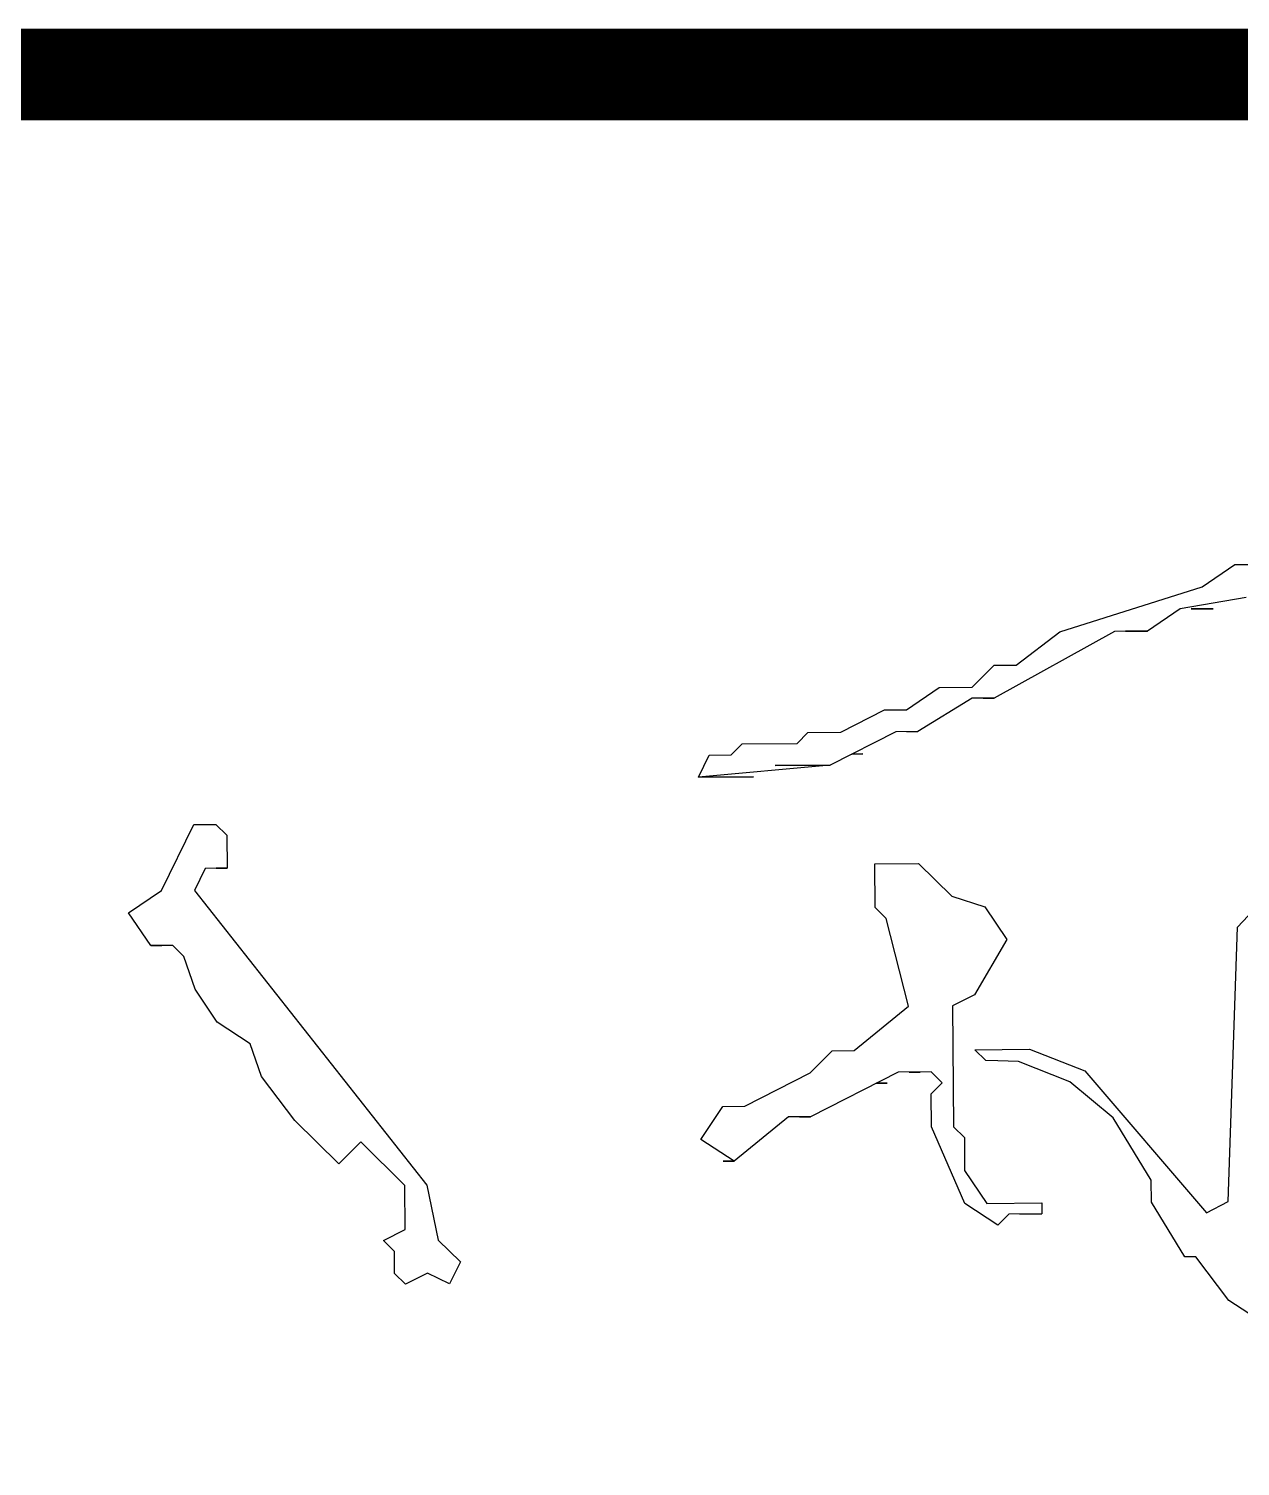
# Model space of a CAD drawing. Header units: millimetres. Extents: x 127 to 2034, y 513 to 812.
# Drawn here: x 1870.83 to 1877.46, y 557.28 to 565.13 of the extents above; entities that cross this region are included whole.
import ezdxf

# ---------------------------------------------------------------- set-up
doc = ezdxf.new("R2010")
doc.units = ezdxf.units.MM

msp = doc.modelspace()

# ---------------------------------------------------------------- linework, layer by layer
at = {"color": 144, "const_width": 0.5}
msp.add_lwpolyline([(1843.9051, 524.8826), (1843.9051, 564.8826), (2023.9051, 564.8826)], dxfattribs=at)
at = {"linetype": 'Continuous'}
for points in [[(1877.4891, 562.0251), (1877.1295, 561.9626), (1876.9504, 561.8413), (1876.7704, 561.8401), (1876.1129, 561.4755), (1875.9929, 561.4747), (1875.6942, 561.2926), (1875.5742, 561.2917), (1875.2155, 561.1092), (1874.4959, 561.0442), (1874.5551, 561.1646), (1874.6751, 561.1654), (1874.7346, 561.2259), (1875.0346, 561.228), (1875.0942, 561.2884), (1875.2742, 561.2896), (1875.5134, 561.4113), (1875.6334, 561.4121), (1875.8125, 561.5334), (1875.9925, 561.5346), (1876.1117, 561.6555), (1876.2317, 561.6563), (1876.4704, 561.838), (1877.2487, 562.0834), (1877.4279, 562.2047)], [(1877.4279, 562.2047), (1877.5479, 562.2055)], [(1877.1895, 561.963), (1877.3095, 561.9639), (1877.1895, 561.963)], [(1876.8304, 561.8405), (1876.9504, 561.8413), (1876.8304, 561.8405)], [(1876.0529, 561.4751), (1876.1129, 561.4755), (1876.0529, 561.4751)], [(1875.6342, 561.2921), (1875.6942, 561.2926), (1875.6342, 561.2921)], [(1875.335, 561.1701), (1875.395, 561.1705), (1875.335, 561.1701)], [(1874.9155, 561.1071), (1875.2155, 561.1092), (1874.9155, 561.1071)], [(1874.4959, 561.0442), (1874.7959, 561.0463), (1874.4959, 561.0442)], [(1872.1073, 559.4075), (1872.046, 559.587), (1871.8652, 559.7058), (1871.7439, 559.8849), (1871.6827, 560.0645), (1871.6222, 560.1241), (1871.5022, 560.1233), (1871.381, 560.3024), (1871.5602, 560.4237), (1871.7376, 560.7849)], [(1871.7376, 560.7849), (1871.8576, 560.7858), (1871.918, 560.7262), (1871.9193, 560.5462), (1871.7993, 560.5454), (1871.7401, 560.4249), (1873.0114, 558.8138), (1873.0735, 558.5142), (1873.1944, 558.395), (1873.1352, 558.2746), (1873.0148, 558.3338), (1872.8952, 558.2729), (1872.8348, 558.3325), (1872.8339, 558.4525), (1872.7735, 558.5121), (1872.8931, 558.5729), (1872.8914, 558.8129), (1872.6498, 559.0513), (1872.5306, 558.9304), (1872.2889, 559.1687), (1872.1073, 559.4075)], [(1871.8593, 560.5458), (1871.9193, 560.5462), (1871.8593, 560.5458)], [(1875.4592, 560.5709), (1875.6992, 560.5726), (1875.8805, 560.3938), (1876.0609, 560.3351), (1876.1821, 560.1559), (1876.0042, 559.8547), (1875.8847, 559.7939), (1875.8893, 559.1339), (1875.9497, 559.0743), (1875.9509, 558.8943), (1876.0722, 558.7151), (1876.3722, 558.7172), (1876.3726, 558.6572), (1876.1926, 558.656), (1876.133, 558.5956), (1875.9522, 558.7143), (1875.7693, 559.133), (1875.768, 559.313), (1875.8276, 559.3734), (1875.7672, 559.433), (1875.5872, 559.4318), (1875.1089, 559.1884), (1874.9889, 559.1876), (1874.6905, 558.9455), (1874.5097, 559.0642), (1874.6285, 559.2451), (1874.7485, 559.2459), (1875.1072, 559.4284), (1875.2263, 559.5493), (1875.3463, 559.5501), (1875.6447, 559.7922), (1875.5213, 560.2713), (1875.4609, 560.3309), (1875.4592, 560.5709)], [(1877.5768, 558.0656), (1877.3959, 558.1844), (1877.2143, 558.4231), (1877.1543, 558.4227), (1876.9722, 558.7214), (1876.9713, 558.8414), (1876.7634, 559.1831), (1876.525, 559.3797), (1876.246, 559.4897), (1876.133, 559.4936), (1876.0667, 559.4951), (1876.0063, 559.5547), (1876.3063, 559.5568), (1876.6072, 559.4389), (1877.2726, 558.6635), (1877.3922, 558.7244), (1877.4417, 560.2247), (1877.5013, 560.2852)], [(1871.5022, 560.1233), (1871.5622, 560.1237), (1871.5022, 560.1233)], [(1875.6472, 559.4322), (1875.7072, 559.4326), (1875.6472, 559.4322)], [(1875.4676, 559.3709), (1875.5276, 559.3714), (1875.4676, 559.3709)], [(1875.0489, 559.188), (1875.1089, 559.1884), (1875.0489, 559.188)], [(1874.6306, 558.9451), (1874.6905, 558.9455), (1874.6306, 558.9451)], [(1876.2526, 558.6564), (1876.3726, 558.6572), (1876.2526, 558.6564)]]:
    msp.add_lwpolyline(points, dxfattribs=at)

doc.saveas('drawing.dxf')
